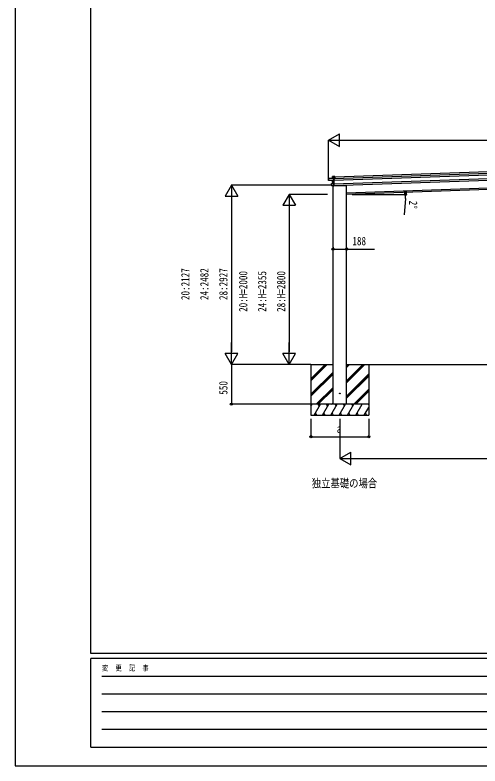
# Model space of a CAD drawing. Units: millimetres, scale not verified. Extents: x -14718 to 14718, y -10395 to 10395.
# Drawn here: x -14718 to -8286, y -10395 to 0 of the extents above; entities that cross this region are included whole.
import ezdxf
from ezdxf.enums import TextEntityAlignment as Align

# ---------------------------------------------------------------- set-up
doc = ezdxf.new("R2010")
doc.units = ezdxf.units.MM
doc.header["$LTSCALE"] = 50
for name, color, linetype in [('0-2_USER1', 3, 'Continuous'), ('0-4_YKK_13', 4, 'Continuous'), ('0-5_YKK_A1', 4, 'Continuous'), ('0-6_YKK_D', 6, 'Continuous'), ('0-7_YKK_ZWAK', 7, 'Continuous')]:
    doc.layers.add(name, color=color, linetype=linetype)
doc.styles.add('ＭＳ ゴシック', font='')
doc.styles.get('ＭＳ ゴシック').set_extended_font_data('MS Gothic')

msp = doc.modelspace()

# ---------------------------------------------------------------- linework, layer by layer
at = {"layer": '0-4_YKK_13'}
for p, q in [((-10382.69, -2263.07), (-10382.22, -2263.05)), ((-10381.92, -2285.06), (-10382.69, -2263.07)), ((-10382.21, -2262.55), (-10310.46, -2260.05)), ((-10381.45, -2285.04), (-10381.92, -2285.06)), ((-10381.84, -2287.49), (-10381.92, -2285.06)), ((-10381.45, -2285.04), (-10373.93, -2284.78)), ((-10373.82, -2287.79), (-10373.93, -2284.78)), ((-10325.09, -2237.04), (-10325.56, -2237.06)), ((-10324.76, -2260.05), (-10325.56, -2237.06)), ((-10325.08, -2236.54), (-10296.6, -2235.55)), ((-10324.29, -2260.03), (-10324.76, -2260.05)), ((-10309.17, -2289.32), (-10310.17, -2260.54)), ((-10309.22, -2261.01), (-10310.07, -2260.21)), ((-10309.73, -2259.82), (-10309.24, -2260.27)), ((-10309.24, -2260.27), (-10309.22, -2261.01)), ((-10309.22, -2261.01), (-10308.26, -2288.38)), ((-10309.16, -2262.5), (-10295.61, -2262.03)), ((-10295.61, -2262.03), (-10296.52, -2236.05)), ((-10295.56, -2236.51), (-10296.42, -2235.72)), ((-10294.67, -2262), (-10295.61, -2262.03)), ((-10295.56, -2236.51), (-10294.67, -2262)), ((-10381.76, -2289.58), (-10381.84, -2287.49)), ((-10381.35, -2287.97), (-10381.28, -2290.07)), ((-10324.51, -2291.55), (-10381.28, -2290.07)), ((-10339.73, -2333.59), (-10340.2, -2333.6)), ((-10339.31, -2359.12), (-10340.2, -2333.6)), ((-10339.75, -2333.09), (-10307.75, -2330)), ((-10338.84, -2359.1), (-10339.31, -2359.12)), ((-10339.22, -2361.64), (-10339.31, -2359.12)), ((-10338.84, -2359.1), (-10331.31, -2358.84)), ((-10331.19, -2362.32), (-10338.73, -2362.13)), ((-10331.21, -2361.82), (-10331.31, -2358.84)), ((-10331.21, -2361.82), (-10306.62, -2362.47)), ((-10322.78, -2330.98), (-10324.14, -2292.03)), ((-10323.69, -2291.55), (-10309.08, -2291.9)), ((-10309.51, -2292.38), (-10323.67, -2292.05)), ((-10323.67, -2292.05), (-10322.31, -2330.91)), ((-10322.31, -2330.91), (-10307.77, -2329.51)), ((-10320.81, -2365.2), (-10135.74, -2358.69)), ((-10320.73, -2364.05), (-10320.81, -2365.2)), ((-10319.73, -2364.07), (-10319.8, -2365.16)), ((-10309.08, -2291.92), (-10309.51, -2292.38)), ((-10309.17, -2289.32), (-10308.26, -2288.38)), ((-10309.08, -2291.9), (-10309.17, -2289.32)), ((-10309.08, -2291.92), (-10308.17, -2290.98)), ((-10307.77, -2329.51), (-10309.08, -2291.92)), ((-10308.26, -2288.38), (-10308.17, -2290.98)), ((-10308.17, -2290.98), (-10306.77, -2330.91)), ((-10307.89, -2329.87), (-10307.75, -2330)), ((-10306.62, -2362.47), (-10307.73, -2330.5)), ((-10307.61, -2330.14), (-10306.77, -2330.91)), ((-10306.77, -2330.91), (-10305.69, -2361.99)), ((-10306.46, -2362.83), (-10305.69, -2361.99)), ((-10130.68, -2353.05), (-10131.01, -2354.69))]:
    msp.add_line(p, q, dxfattribs=at)
for points in [[(-10310.17, -2260.54), (-10382.22, -2263.05), (-10381.45, -2285.04)], [(-10296.52, -2236.05), (-10325.09, -2237.04), (-10324.29, -2260.03), (-10310.44, -2259.55)], [(-10296.6, -2235.55), (-10296.58, -2235.56), (-10296.55, -2235.59), (-10296.49, -2235.65), (-10296.42, -2235.72)], [(-10373.82, -2287.79), (-10373.81, -2288.17), (-10381.35, -2287.97)], [(-10373.82, -2287.79), (-10309.17, -2289.32), (-10309.17, -2289.32)], [(-10307.73, -2330.5), (-10339.73, -2333.59), (-10338.84, -2359.1)], [(-10306.6, -2362.97), (-10331.19, -2362.32), (-10331.21, -2361.82)], [(-10324.51, -2291.55), (-10324.5, -2291.55), (-10324.5, -2291.55)], [(-10324.08, -2292.04), (-10324.11, -2292.03), (-10324.13, -2292.03), (-10324.14, -2292.03)], [(-10322.31, -2330.91), (-10322.41, -2330.92), (-10322.5, -2330.94), (-10322.58, -2330.95), (-10322.65, -2330.96), (-10322.7, -2330.97), (-10322.75, -2330.98), (-10322.77, -2330.98), (-10322.78, -2330.98)], [(-10307.75, -2330), (-10307.74, -2330.01), (-10307.71, -2330.04), (-10307.67, -2330.08), (-10307.61, -2330.14)], [(-10306.46, -2362.83), (-10306.52, -2362.89), (-10306.56, -2362.93), (-10306.59, -2362.96), (-10306.6, -2362.97)]]:
    msp.add_lwpolyline(points, dxfattribs=at)
msp.add_circle((-10224.68, -5237.63), 5, dxfattribs=at)
for centre, radius, start, end in [((-10382.19, -2263.05), 0.5, 92, 182), ((-10380.15, -2262.86), 2.08, 171.57375, 185.44071), ((-10325.06, -2237.04), 0.5, 92, 182), ((-10325.26, -2260.06), 0.5, 272, 2), ((-10323.03, -2236.85), 2.07, 171.55133, 185.44952), ((-10326.35, -2260.23), 2.08, 351.57375, 5.44071), ((-10312.51, -2259.74), 2.08, 351.57375, 5.44071), ((-10310.44, -2260.55), 0.5, 47, 92), ((-10310.41, -2260.55), 1, 47, 92), ((-10312.07, -2257.81), 3.08, 309.77354, 319.49251), ((-10316.15, -2266.68), 8.88, 46.81505, 47.05517), ((-10381.26, -2289.57), 0.5, 182, 268.5), ((-10339.7, -2333.58), 0.5, 95.5, 182), ((-10337.69, -2333.26), 2.07, 175.06602, 188.93398), ((-10338.72, -2361.63), 0.5, 182, 268.5), ((-10324.64, -2292.05), 0.5, 2, 88.5), ((-10324.56, -2292.03), 0.483, 359.40087, 82.5076), ((-10325.95, -2291.88), 2.28, 355.73562, 8.27807), ((-10323.28, -2331), 0.5, 275.5, 2), ((-10324.36, -2331.23), 2.07, 355.06677, 8.93323), ((-10135.91, -2353.69), 5, 272, 348.5)]:
    msp.add_arc(centre, radius, start, end, dxfattribs=at)
for centre, major_axis, ratio, start_param, end_param in [((-10309.7, -2260.52), (-0.017, 0.5), 0.944124, 0.85733516, 1.57079633), ((-10296.05, -2236.03), (-0.017, 0.5), 0.944124, 0.85733516, 1.57079633), ((-10381.34, -2287.47), (0.017, -0.5), 0.999045, 4.71238898, 6.222157), ((-10323.63, -2291.6), (-1, 0.03), 0.043579, 4.77614601, 5.77128334), ((-10323.63, -2291.6), (-1, 0.03), 0.043579, 5.77128334, 5.77417749), ((-10323.64, -2292.1), (-0.502, 0.044), 0.086186, 4.78409788, 5.79171262), ((-10309.53, -2292.39), (-0.455, -0.489), 0.023136, 1.59488526, 3.11840257), ((-10308.24, -2329.55), (0.163, 0.48), 0.921944, 4.31875817, 5.10229286), ((-10307.26, -2330.46), (0.163, 0.48), 0.921944, 1.17716551, 1.96070021), ((-10306.14, -2362.48), (-0.196, 0.467), 0.921944, 1.18089244, 1.96442714)]:
    msp.add_ellipse(centre, major_axis=major_axis, ratio=ratio, start_param=start_param, end_param=end_param, dxfattribs=at)
at = {"layer": '0-5_YKK_A1'}
for p, q in [((-10309.07, -2265.22), (-4451.51, -2060.67)), ((-10295.45, -2239.73), (-4466.87, -2036.2)), ((-10308.37, -2285.21), (-4450.81, -2080.66)), ((-10306.63, -2335.18), (-4449.07, -2130.63)), ((-10305.79, -2359.17), (-4448.23, -2154.62)), ((-10130.68, -2462.62), (-4622.76, -2270.28)), ((-10318.93, -5387.63), (-10318.93, -2364.1)), ((-10130.93, -5387.63), (-10130.93, -2353.05)), ((-4622.76, -2290.29), (-10130.68, -2482.63)), ((-10625.68, -4837.63), (-10318.68, -4837.69)), ((-10624.68, -4837.63), (-10624.68, -5537.63)), ((-10624.68, -5064.26), (-10398.05, -4837.63)), ((-10624.68, -5035.98), (-10426.33, -4837.63)), ((-10624.68, -5050.12), (-10412.25, -4837.69)), ((-10130.68, -4837.69), (-4622.76, -4837.31)), ((-10130.68, -4878.63), (-10089.68, -4837.63)), ((-10130.68, -4864.49), (-10103.82, -4837.63)), ((-10130.68, -4850.35), (-10117.97, -4837.63)), ((-10130.68, -5090.76), (-9877.59, -4837.67)), ((-10130.68, -5076.62), (-9891.73, -4837.67)), ((-10130.68, -5062.48), (-9905.87, -4837.67)), ((-9824.68, -4837.63), (-9824.68, -5537.63)), ((-10624.68, -5248.11), (-10318.68, -4942.11)), ((-10624.68, -5262.25), (-10318.68, -4956.25)), ((-10624.68, -5276.39), (-10318.68, -4970.4)), ((-10130.68, -5274.61), (-9824.68, -4968.61)), ((-10130.68, -5288.75), (-9824.68, -4982.75)), ((-10130.68, -5302.89), (-9824.68, -4996.89)), ((-10552.07, -5387.63), (-10318.68, -5154.24)), ((-10537.93, -5387.63), (-10318.68, -5168.38)), ((-10523.79, -5387.63), (-10318.68, -5182.53)), ((-10031.57, -5387.63), (-9824.68, -5180.74)), ((-10017.43, -5387.63), (-9824.68, -5194.88)), ((-10003.29, -5387.63), (-9824.68, -5209.03)), ((-9824.68, -5387.63), (-10624.68, -5387.63)), ((-10624.68, -5416.57), (-10607.97, -5387.63)), ((-10579.1, -5537.63), (-10492.5, -5387.63)), ((-10507.5, -5413.61), (-10522.5, -5387.63)), ((-10463.63, -5537.63), (-10377.03, -5387.63)), ((-10392.03, -5413.61), (-10407.03, -5387.63)), ((-10348.16, -5537.63), (-10261.56, -5387.63)), ((-10339.94, -5387.63), (-10318.68, -5366.37)), ((-10276.56, -5413.61), (-10291.56, -5387.63)), ((-10232.69, -5537.63), (-10146.09, -5387.63)), ((-10161.09, -5413.61), (-10176.09, -5387.63)), ((-10117.22, -5537.63), (-10030.62, -5387.63)), ((-10045.62, -5413.61), (-10060.62, -5387.63)), ((-10001.75, -5537.63), (-9915.15, -5387.63)), ((-9824.68, -5396.29), (-9829.68, -5387.63)), ((-10622.97, -5413.61), (-10624.68, -5410.65)), ((-9886.28, -5537.63), (-9824.68, -5430.93)), ((-10624.68, -5537.63), (-9824.68, -5537.63)), ((-10564.1, -5511.65), (-10549.1, -5537.63)), ((-10448.63, -5511.65), (-10433.63, -5537.63)), ((-10333.16, -5511.65), (-10318.16, -5537.63)), ((-10217.69, -5511.65), (-10202.69, -5537.63)), ((-10102.22, -5511.65), (-10087.22, -5537.63)), ((-9986.75, -5511.65), (-9971.75, -5537.63)), ((-9871.28, -5511.65), (-9856.28, -5537.63))]:
    msp.add_line(p, q, dxfattribs=at)
at = {"layer": '0-6_YKK_D'}
for p, q in [((-10379.53, -1731.95), (-10227.98, -1644.45)), ((-10227.98, -1819.45), (-10227.98, -1644.45)), ((-10379.53, -2266.49), (-10379.53, -1730.95)), ((-10379.53, -1731.95), (-10227.98, -1819.45)), ((-10379.53, -1731.95), (-10076.42, -1731.95)), ((-10204.53, -1731.95), (-4554.53, -1731.95)), ((-11724.68, -2355.56), (-11812.18, -2507.11)), ((-10332.32, -2355.56), (-11725.68, -2355.56)), ((-11724.68, -2355.56), (-11637.18, -2507.11)), ((-11724.68, -2355.56), (-11724.68, -2658.67)), ((-10924.68, -2482.63), (-11012.18, -2634.19)), ((-10396.9, -2482.63), (-10925.68, -2482.63)), ((-10924.68, -2482.63), (-10837.18, -2634.19)), ((-10924.68, -2482.63), (-10924.68, -2785.74)), ((-10056.31, -2482.63), (-9314.77, -2482.63)), ((-11812.18, -2507.11), (-11637.18, -2507.11)), ((-11724.68, -2530.56), (-11724.68, -4662.63)), ((-9317.95, -2542.09), (-9334.35, -2766.29)), ((-11012.18, -2634.19), (-10837.18, -2634.19)), ((-10924.68, -2657.63), (-10924.68, -4662.63)), ((-10318.68, -3214.76), (-10318.68, -3242.01)), ((-10130.68, -3212.82), (-10130.68, -3242.01)), ((-11724.68, -4837.63), (-11724.68, -4534.52)), ((-10924.68, -4837.63), (-10924.68, -4534.52)), ((-11724.68, -4837.63), (-11812.18, -4686.08)), ((-11637.18, -4686.08), (-11812.18, -4686.08)), ((-11724.68, -4837.63), (-11637.18, -4686.08)), ((-10924.68, -4837.63), (-11012.18, -4686.08)), ((-10837.18, -4686.08), (-11012.18, -4686.08)), ((-10924.68, -4837.63), (-10837.18, -4686.08)), ((-10625.68, -4837.63), (-11725.68, -4837.63)), ((-10625.68, -4837.63), (-11725.68, -4837.63)), ((-11724.68, -4837.63), (-11724.68, -5387.63)), ((-10625.68, -4837.63), (-10925.68, -4837.63)), ((-10625.68, -5387.63), (-11725.68, -5387.63)), ((-10624.68, -5588.63), (-10624.68, -5838.63)), ((-10224.68, -5588.63), (-10224.68, -6138.63)), ((-9824.68, -5588.63), (-9824.68, -5838.63)), ((-10624.68, -5837.63), (-9824.68, -5837.63)), ((-10224.68, -6137.63), (-10073.12, -6050.13)), ((-10073.12, -6225.13), (-10073.12, -6050.13)), ((-10224.68, -6137.63), (-10073.12, -6225.13)), ((-10224.68, -6137.63), (-9921.57, -6137.63)), ((-10049.68, -6137.63), (-4703.76, -6137.63))]:
    msp.add_line(p, q, dxfattribs=at)
msp.add_lwpolyline([(-10318.68, -3241.01), (-10130.68, -3241.01), (-9745.58, -3241.01)], dxfattribs=at)
for centre in [(-9316.27, -2454.19), (-9315.77, -2482.63), (-10318.68, -3241.01), (-10130.68, -3241.01), (-11724.68, -5387.63), (-10624.68, -5837.63), (-9824.68, -5837.63)]:
    msp.add_circle(centre, 14.88, dxfattribs=at)
for start, end in [(355.81564, 0), (0, 2)]:
    msp.add_arc((-10130.68, -2482.63), 814.91, start, end, dxfattribs=at)
at = {"layer": '0-7_YKK_ZWAK'}
for p, q in [((-13667.43, -8837.5), (-13667.43, 9712.5)), ((13632.57, -8837.5), (-13667.43, -8837.5)), ((-4567.43, -8907.5), (-13667.43, -8907.5)), ((-13667.43, -10132.5), (-13667.43, -8907.5)), ((-13518.68, -9152.5), (-4742.43, -9152.5)), ((-13518.68, -9397.5), (-4742.43, -9397.5)), ((-13518.68, -9642.5), (-4742.43, -9642.5)), ((-13518.68, -9887.5), (-4742.43, -9887.5)), ((-13667.43, -10132.5), (-4567.43, -10132.5))]:
    msp.add_line(p, q, dxfattribs=at)
msp.add_lwpolyline([(-14717.5, -10395), (14717.5, -10395), (14717.5, 10395), (-14717.5, 10395)], close=True, dxfattribs=at)

# ---------------------------------------------------------------- texts
at = {"layer": '0-2_USER1', "style": 'ＭＳ ゴシック', "width": 0.8}
msp.add_text('独立基礎の場合', height=115.5, dxfattribs=at).set_placement((-10613.5, -6574.5), align=Align.BOTTOM_LEFT)
at = {"layer": '0-6_YKK_D', "style": 'ＭＳ ゴシック', "width": 0.8}
for s, rotation, p in [('2°', 265.816, (-9299.46, -2563.5)), ('20:2127', 90, (-12269.68, -3945.19)), ('24:2482', 90, (-12007.18, -3945.19)), ('28:2927', 90, (-11744.68, -3945.19)), ('20:H=2000', 90, (-11469.68, -4109.53)), ('24:H=2355', 90, (-11207.18, -4109.53)), ('28:H=2800', 90, (-10944.68, -4109.53)), ('550', 90, (-11744.68, -5255.43))]:
    msp.add_text(s, height=115.5, rotation=rotation, dxfattribs=at).set_placement(p, align=Align.BOTTOM_LEFT)
for s, p in [('188', (-10051.18, -3221.01)), ('a', (-10266.68, -5817.63))]:
    msp.add_text(s, height=115.5, dxfattribs=at).set_placement(p, align=Align.BOTTOM_LEFT)
at = {"layer": '0-7_YKK_ZWAK', "style": 'ＭＳ ゴシック', "width": 0.8}
msp.add_text('変  更  記  事', height=76.98, dxfattribs=at).set_placement((-13514.59, -9100), align=Align.BOTTOM_LEFT)

doc.saveas('drawing.dxf')
